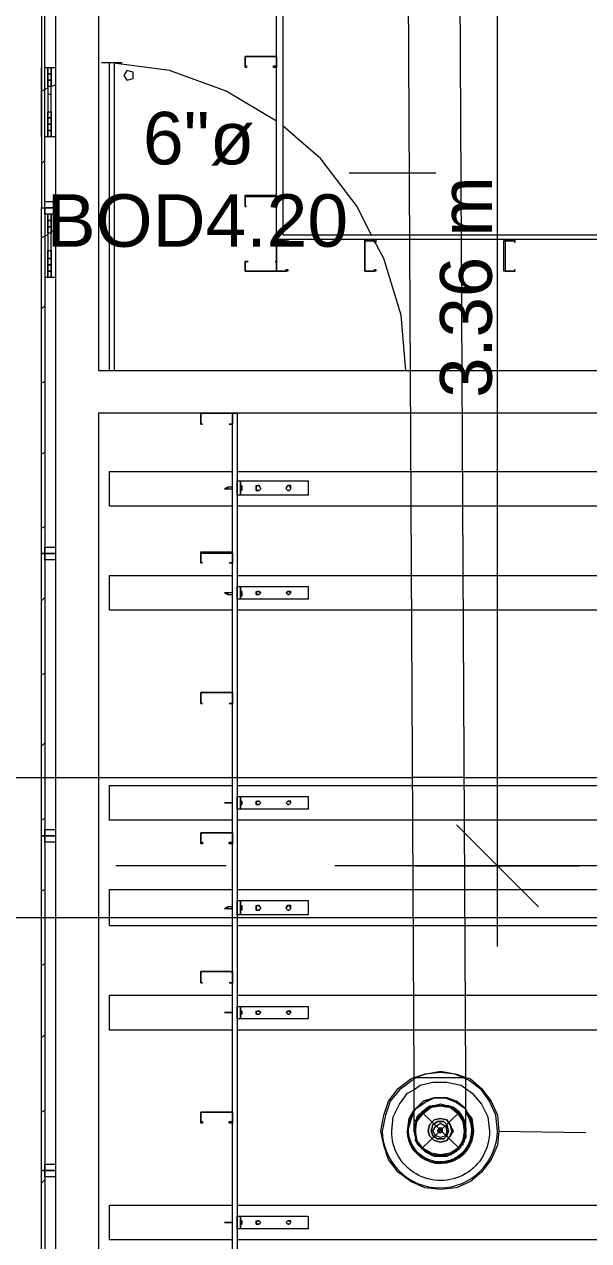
# Model space of a CAD drawing. Header units: metres. Extents: x 29 to 268, y -7 to 151.
# Drawn here: x 57.307 to 58.947, y 14.518 to 18.051 of the extents above; entities that cross this region are included whole.
import ezdxf

# ---------------------------------------------------------------- set-up
doc = ezdxf.new("R2010")
doc.units = ezdxf.units.M
doc.layers.add('HVAC - Ductos', color=5, linetype='Continuous', lineweight=50)
doc.layers.add('PDF2_Geometry', color=7, linetype='Continuous', true_color=0xaaaaaa)
doc.layers.add('PDF2_Text', color=7, linetype='Continuous')
doc.styles.add('PDF Helvetica', font='')
doc.styles.get('PDF Helvetica').set_extended_font_data('Helvetica')

msp = doc.modelspace()

# ---------------------------------------------------------------- linework, layer by layer
at = {"layer": 'HVAC - Ductos', "lineweight": 0}
for points in [[(58.6821, 15.3727), (58.6821, 18.9661), (58.6821, 21.0332)], [(58.5033, 17.6186), (58.2513, 17.6186)], [(58.4346, 15.4553), (48.4886, 15.4553), (48.4886, 15.8631), (58.4346, 15.8631)], [(58.5859, 15.8631), (58.4346, 15.8631)], [(58.5859, 15.8631), (59.2137, 15.8631), (59.2137, 15.4553), (58.5904, 15.4553)], [(58.5629, 15.7257), (58.6821, 15.6065), (58.8013, 15.4873)], [(58.4437, 15.6065), (58.6821, 15.6065), (58.9205, 15.6065)], [(58.5904, 15.4553), (58.4391, 15.4553)], [(58.4987, 14.7631), (58.5079, 14.7631), (58.5125, 14.7631), (58.5171, 14.7631), (58.5263, 14.7631), (58.5354, 14.7631), (58.5537, 14.7723), (58.5721, 14.7861), (58.5813, 14.7998), (58.5904, 14.8181), (58.5904, 14.8365), (58.5904, 14.8457), (58.5904, 14.8365), (58.5904, 14.8457), (58.5904, 14.864), (58.5904, 14.8915), (58.5904, 14.9281), (58.5904, 14.974), (58.5904, 14.9923), (58.6041, 14.9877), (58.6363, 14.9603), (58.6637, 14.9235), (58.6821, 14.8823), (58.6867, 14.8365), (58.6821, 14.7953), (58.6637, 14.754), (58.6363, 14.7173), (58.6041, 14.6898), (58.5629, 14.6715), (58.5171, 14.6669), (58.4713, 14.6715), (58.43, 14.6898), (58.3933, 14.7173), (58.3659, 14.754), (58.3521, 14.7953), (58.3429, 14.8365), (58.3521, 14.8823), (58.3659, 14.9235), (58.3933, 14.9603), (58.43, 14.9877), (58.4391, 14.9923), (58.4391, 14.9465), (58.4391, 14.9053), (58.4391, 14.8731), (58.4391, 14.8503), (58.4391, 14.8411)], [(58.4391, 14.9923), (58.4713, 15.0015), (58.5171, 15.0107), (58.5629, 15.0015), (58.5904, 14.9923)], [(58.5904, 14.9877), (58.5583, 15.0015), (58.5171, 15.0061), (58.4713, 15.0015), (58.4391, 14.9877)], [(58.4391, 14.9923), (58.4437, 14.9923), (58.4483, 14.9923), (58.4621, 14.9923), (58.4759, 14.9923), (58.4941, 14.9923), (58.5171, 14.9923), (58.5354, 14.9923), (58.5537, 14.9923), (58.5675, 14.9923), (58.5813, 14.9923), (58.5904, 14.9923)], [(58.4391, 14.9557), (58.4575, 14.9694), (58.4941, 14.9785), (58.5354, 14.9785), (58.5767, 14.9694), (58.5904, 14.9603)], [(58.4621, 14.7861), (58.4804, 14.7723), (58.4713, 14.7769), (58.4804, 14.7723), (58.4987, 14.7677), (58.5171, 14.7631), (58.5354, 14.7677), (58.5537, 14.7723), (58.5675, 14.7861), (58.5813, 14.7998), (58.5859, 14.8181), (58.5904, 14.8365), (58.5859, 14.8594), (58.5813, 14.8731), (58.5675, 14.8915), (58.5537, 14.9007), (58.5354, 14.9098), (58.5171, 14.9098), (58.4987, 14.9098), (58.4804, 14.9007), (58.4621, 14.8915), (58.4529, 14.8731), (58.4437, 14.8594), (58.4437, 14.8365), (58.4437, 14.8181), (58.4437, 14.8136)], [(58.5904, 14.8457), (58.5904, 14.8594), (58.5813, 14.8777), (58.5721, 14.8915), (58.5537, 14.9053), (58.5354, 14.9098), (58.5171, 14.9144), (58.4987, 14.9098), (58.4804, 14.9053), (58.4621, 14.8915), (58.485, 14.9053), (58.485, 14.9098), (58.4896, 14.9098)], [(58.4896, 14.9053), (58.5171, 14.9098), (58.54, 14.9053)], [(58.5446, 14.9098), (58.5492, 14.9053), (58.5675, 14.8915), (58.5813, 14.8685)], [(58.5446, 14.9098), (58.5446, 14.9098)], [(58.4437, 14.864), (58.4437, 14.8685), (58.4483, 14.8685), (58.4621, 14.8915), (58.4483, 14.8777), (58.4437, 14.8594), (58.4391, 14.8457)], [(58.4391, 14.8457), (58.4391, 14.8365), (58.4437, 14.8181), (58.4483, 14.809)], [(58.4391, 14.8411), (58.4391, 14.8365)], [(58.4483, 14.8136), (58.4437, 14.8365), (58.4483, 14.864)], [(58.5859, 14.8685), (58.5859, 14.864), (58.5904, 14.8365), (58.5859, 14.8136), (58.5904, 14.8181)], [(58.5859, 14.8685), (58.5859, 14.8685)], [(58.4437, 14.8273), (58.4391, 14.8365)], [(58.4483, 14.809), (58.4483, 14.7998), (58.4529, 14.7998), (58.4437, 14.8181)], [(58.4437, 14.8181), (58.4437, 14.8181)], [(58.4483, 14.8044), (58.4437, 14.809), (58.4437, 14.8136)], [(58.485, 14.7723), (58.4621, 14.7861), (58.4483, 14.809), (58.4483, 14.7998)], [(58.4483, 14.8044), (58.4483, 14.8044)], [(58.5813, 14.809), (58.5675, 14.7861), (58.5492, 14.7723)], [(58.5859, 14.809), (58.5813, 14.7998)], [(58.5859, 14.8136), (58.5859, 14.809), (58.5859, 14.8044)], [(58.5904, 14.8365), (58.5904, 14.8319)], [(58.5904, 14.8273), (58.5904, 14.8181)], [(58.6867, 14.8365), (58.9387, 14.8319)], [(58.4575, 14.7907), (58.4483, 14.7998)], [(58.4529, 14.7998), (58.4621, 14.7861), (58.4667, 14.7815)], [(58.4529, 14.7998), (58.4621, 14.7861), (58.4713, 14.7769)], [(58.4621, 14.7861), (58.4621, 14.7861)], [(58.4804, 14.7723), (58.4804, 14.7723)], [(58.4804, 14.7723), (58.4896, 14.7677), (58.485, 14.7677)], [(58.5629, 14.7769), (58.5537, 14.7723)], [(58.5537, 14.7723), (58.5537, 14.7723)], [(58.5721, 14.7861), (58.5675, 14.7815)], [(58.5767, 14.7907), (58.5721, 14.7861)], [(58.5813, 14.7998), (58.5813, 14.7953)], [(58.485, 14.7677), (58.485, 14.7677)], [(58.54, 14.7677), (58.5171, 14.7631), (58.4896, 14.7677), (58.4987, 14.7631), (58.4896, 14.7677)], [(58.4987, 14.7631), (58.4987, 14.7631)], [(58.5079, 14.7631), (58.5079, 14.7631)], [(58.5079, 14.7631), (58.5079, 14.7631)], [(58.5125, 14.7631), (58.5125, 14.7631)], [(58.5125, 14.7631), (58.5125, 14.7631)], [(58.5171, 14.7631), (58.5171, 14.7631)], [(58.5171, 14.7631), (58.5171, 14.7631)], [(58.5492, 14.7677), (58.5446, 14.7677), (58.5354, 14.7631)], [(58.5354, 14.7631), (58.5354, 14.7631)]]:
    msp.add_lwpolyline(points, dxfattribs=at)
for points in [[(58.4391, 14.9923), (58.4437, 14.9923), (58.4483, 14.9923), (58.4621, 14.9923), (58.4759, 14.9923), (58.4941, 14.9923), (58.5171, 14.9923), (58.5354, 14.9923), (58.5537, 14.9923), (58.5675, 14.9923), (58.5813, 14.9923), (58.5904, 14.9923), (58.5721, 18.5169), (58.5629, 18.5169), (58.5492, 18.5169), (58.5354, 18.5169), (58.5171, 18.5169), (58.4941, 18.5169), (58.4759, 18.5169), (58.4575, 18.5169), (58.4437, 18.5169), (58.43, 18.5169), (58.4209, 18.5169)], [(58.4391, 14.8915), (58.4437, 14.9007), (58.4713, 14.919), (58.4987, 14.9327), (58.5309, 14.9327), (58.5629, 14.919), (58.5904, 14.9007), (58.5629, 14.9235), (58.5354, 14.9327), (58.4987, 14.9327), (58.4667, 14.9235), (58.4437, 14.9007), (58.4391, 14.8961), (58.4437, 14.9007)], [(58.5904, 14.9007), (58.5629, 14.919), (58.5309, 14.9327), (58.4987, 14.9327), (58.4713, 14.919), (58.4437, 14.9007), (58.4667, 14.9235), (58.4987, 14.9327), (58.5354, 14.9327), (58.5629, 14.9235), (58.5904, 14.9007), (58.5904, 14.8961), (58.5904, 14.9007), (58.5904, 14.8915)], [(58.5813, 14.809), (58.5675, 14.7861), (58.5446, 14.7723), (58.5171, 14.7677), (58.4896, 14.7723), (58.4667, 14.7861), (58.4483, 14.809), (58.4437, 14.8365), (58.4483, 14.864), (58.4667, 14.8869), (58.4896, 14.9053), (58.5171, 14.9098), (58.5446, 14.9053), (58.5675, 14.8869), (58.5813, 14.864), (58.5859, 14.8365)], [(58.4391, 14.8961), (58.4254, 14.8731), (58.4209, 14.8365), (58.4254, 14.8731)], [(58.4987, 14.8685), (58.485, 14.8548), (58.4804, 14.8365), (58.485, 14.8548), (58.4987, 14.8685), (58.5171, 14.8731), (58.5354, 14.8685), (58.5446, 14.8548), (58.5537, 14.8365), (58.5446, 14.8227), (58.5354, 14.809), (58.5171, 14.8044), (58.4987, 14.809), (58.485, 14.8227), (58.4804, 14.8365), (58.485, 14.8227), (58.4987, 14.809), (58.5171, 14.8044), (58.5354, 14.809), (58.5446, 14.8227), (58.5492, 14.8365), (58.5446, 14.8548), (58.5354, 14.8685), (58.5171, 14.8731)], [(58.4941, 14.8548), (58.4896, 14.8365), (58.4941, 14.8548), (58.5079, 14.864), (58.5263, 14.864), (58.5354, 14.8548), (58.54, 14.8365), (58.5354, 14.8548), (58.5263, 14.864), (58.5079, 14.864)], [(58.5309, 14.8227), (58.5171, 14.8181), (58.5033, 14.8227), (58.4941, 14.8365), (58.5033, 14.8503), (58.5171, 14.8594), (58.5309, 14.8503), (58.5354, 14.8365)], [(58.5171, 14.8319), (58.5217, 14.8365), (58.5217, 14.8319), (58.5125, 14.8319), (58.5079, 14.8365), (58.5125, 14.8457), (58.5217, 14.8457), (58.5217, 14.8365), (58.5171, 14.8411), (58.5125, 14.8411), (58.5125, 14.8365), (58.5125, 14.8319)], [(58.5354, 14.8227), (58.54, 14.8365), (58.5354, 14.8227), (58.5263, 14.8136), (58.5079, 14.8136), (58.4941, 14.8227), (58.4896, 14.8365), (58.4941, 14.8227), (58.5079, 14.8136), (58.5263, 14.8136)]]:
    msp.add_lwpolyline(points, close=True, dxfattribs=at)
for points in [[(58.4391, 14.9877), (58.4346, 14.9831), (58.3979, 14.9557), (58.3704, 14.9235), (58.3567, 14.8823), (58.3475, 14.8365, 0.986385), (58.6821, 14.8365), (58.6775, 14.8823), (58.6591, 14.9235), (58.6363, 14.9557), (58.5996, 14.9831), (58.5904, 14.9877)], [(58.5904, 14.9603), (58.6087, 14.9465), (58.6363, 14.9144), (58.6546, 14.8777), (58.6591, 14.8365, -1.013119), (58.375, 14.8365), (58.3796, 14.8777), (58.3979, 14.9144), (58.4209, 14.9465), (58.4391, 14.9557)]]:
    msp.add_lwpolyline(points, format="xyb", dxfattribs=at)
msp.add_lwpolyline([(58.4209, 14.8365, 1.353374), (58.5904, 14.8915), (58.6041, 14.8685), (58.6087, 14.8365, -1.326301), (58.4391, 14.8915), (58.43, 14.8685), (58.4209, 14.8365, 0.97067), (58.6133, 14.8365), (58.6087, 14.8731), (58.5904, 14.8961, -1.407602)], format="xyb", close=True, dxfattribs=at)
at = {"layer": 'PDF2_Geometry', "lineweight": 0}
for points in [[(57.3987, 12.8656), (57.3987, 18.5353), (57.5225, 18.5353), (57.5271, 18.5353), (57.5271, 22.7382), (57.5363, 22.7382), (57.5363, 18.5307), (57.5363, 22.7382), (61.0746, 22.7382), (57.5363, 22.7382), (57.5271, 22.7382), (57.5271, 18.5353), (57.5225, 18.5353), (57.5225, 17.0457), (61.0792, 17.0457), (61.0792, 18.5353), (61.2029, 18.5353)], [(57.3667, 19.4428), (57.3575, 19.4428), (57.3575, 18.5353), (57.3575, 19.4428), (57.3667, 19.4428), (57.3667, 18.5353), (57.3575, 18.5353), (57.3575, 17.5177), (57.3667, 17.5177), (57.3667, 18.5353), (57.3575, 18.5353)], [(58.0404, 17.9578), (58.0404, 17.9578)], [(58.0404, 17.9578), (58.0404, 17.9578)], [(57.3575, 17.724), (57.3575, 17.9257)], [(57.3667, 17.9257), (57.3758, 17.9257), (57.3758, 17.724), (57.3667, 17.724)], [(57.3987, 17.724), (57.385, 17.724), (57.385, 17.9257), (57.3987, 17.9257)], [(57.5913, 17.9395), (57.5317, 17.9395)], [(57.5546, 17.0457), (57.5546, 17.9395)], [(58.0404, 17.7699), (57.8937, 17.8569), (57.7287, 17.9165), (57.5591, 17.9395)], [(57.5683, 17.9395), (57.5683, 17.0457)], [(57.3987, 17.8753), (57.385, 17.8707), (57.3758, 17.8707), (57.3758, 17.8478), (57.385, 17.8478), (57.385, 17.8707), (57.3758, 17.8707), (57.3758, 17.889), (57.385, 17.889), (57.385, 17.8707)], [(57.5225, 17.9119), (57.5225, 17.8936)], [(57.3758, 17.8661), (57.3667, 17.8615), (57.3575, 17.8569)], [(58.3154, 17.4399), (58.2742, 17.5223), (58.1687, 17.6599), (58.0587, 17.7561)], [(57.3667, 17.6553), (57.3575, 17.6461)], [(57.3987, 17.4994), (57.3667, 17.4994), (57.3667, 17.5177), (57.3667, 17.5361), (57.3987, 17.5361)], [(58.0404, 17.5499), (58.0404, 17.5499)], [(57.3575, 17.3161), (57.3575, 17.5177)], [(57.3987, 17.5177), (57.3667, 17.5177), (57.3987, 17.5177)], [(57.3987, 17.3161), (57.385, 17.3161), (57.385, 17.4994), (57.385, 17.4811), (57.3758, 17.4811), (57.3758, 17.4994), (57.3758, 17.3161), (57.3667, 17.3161)], [(57.9533, 17.5223), (57.9533, 17.5223)], [(58.0313, 17.5223), (58.0313, 17.5223)], [(57.3758, 17.4399), (57.3667, 17.4353), (57.3575, 17.4307)], [(57.3987, 17.4536), (57.385, 17.449)], [(58.0404, 17.4215), (58.0404, 17.4215)], [(58.2971, 17.4215), (58.2971, 17.4215)], [(58.4163, 17.0457), (58.4025, 17.2061), (58.3521, 17.3711), (58.3246, 17.4215)], [(58.705, 17.4215), (58.705, 17.4215)], [(58.7325, 17.4169), (58.7325, 17.4169)], [(57.9579, 17.3619), (57.9579, 17.3619)], [(58.0359, 17.3619), (58.0359, 17.3619)], [(58.0404, 17.3344), (58.0404, 17.3344)], [(58.0404, 17.3344), (58.0404, 17.3344)], [(58.0404, 17.3344), (58.0404, 17.3344)], [(58.0404, 17.3344), (58.0404, 17.3344)], [(58.2971, 17.3344), (58.2971, 17.3344)], [(58.2971, 17.3344), (58.2971, 17.3344)], [(58.705, 17.3344), (58.705, 17.3344)], [(58.7325, 17.339), (58.7325, 17.339)], [(57.3667, 17.2336), (57.3575, 17.2244)], [(57.3667, 17.0136), (57.3575, 17.009)], [(61.0792, 12.8656), (61.0792, 16.9219), (57.5225, 16.9219), (57.5225, 12.8656)], [(57.9121, 12.8656), (57.8204, 12.8656), (57.7104, 12.8656), (57.8204, 12.8656), (57.9121, 12.8656), (57.9121, 16.9219), (57.9259, 16.9219), (57.9259, 12.8656), (60.6255, 12.8656), (57.9259, 12.8656)], [(57.8204, 16.9219), (57.8204, 16.9219)], [(57.8204, 16.9219), (57.8204, 16.9219)], [(57.825, 16.8899), (57.825, 16.8899)], [(57.9029, 16.8899), (57.9029, 16.8899)], [(57.3667, 16.8073), (57.3575, 16.8027)], [(57.9121, 16.6515), (57.5546, 16.6515), (57.5546, 16.7523), (57.9121, 16.7523)], [(57.9259, 16.7523), (60.6255, 16.7523)], [(57.9121, 16.7065), (57.8983, 16.7065), (57.8891, 16.7019), (57.8983, 16.7019), (57.9121, 16.7019)], [(57.8983, 16.7019), (57.8983, 16.7065)], [(57.9396, 16.7111), (57.935, 16.7065)], [(57.935, 16.7019), (57.9396, 16.6973)], [(60.6255, 16.6515), (57.9259, 16.6515)], [(57.3667, 16.5919), (57.3575, 16.5873)], [(57.3987, 16.4957), (57.3667, 16.4957), (57.3667, 16.514), (57.3667, 16.5323), (57.3987, 16.5323)], [(57.3987, 16.514), (57.3667, 16.514), (57.3987, 16.514)], [(57.8204, 16.514), (57.8204, 16.514)], [(57.825, 16.4865), (57.825, 16.4865)], [(57.9029, 16.4865), (57.9029, 16.4865)], [(57.9121, 16.349), (57.5546, 16.349), (57.5546, 16.4499), (57.9121, 16.4499)], [(57.9259, 16.4499), (60.6255, 16.4499)], [(57.9121, 16.3994), (57.8983, 16.3994), (57.8891, 16.3994), (57.8983, 16.3949), (57.9121, 16.3949)], [(57.8983, 16.3949), (57.8983, 16.3994)], [(57.9396, 16.404), (57.935, 16.404)], [(57.935, 16.3949), (57.9396, 16.3903)], [(57.3667, 16.3857), (57.3575, 16.3765)], [(60.6255, 16.349), (57.9259, 16.349)], [(57.3667, 16.1657), (57.3575, 16.1611)], [(57.8204, 16.1107), (57.8204, 16.1107)], [(57.8204, 16.1107), (57.8204, 16.1107)], [(57.825, 16.0786), (57.825, 16.0786)], [(57.9029, 16.0786), (57.9029, 16.0786)], [(57.3667, 15.964), (57.3575, 15.9548)], [(57.9121, 15.7394), (57.5546, 15.7394), (57.5546, 15.8403), (57.9121, 15.8403)], [(57.9259, 15.8403), (60.6255, 15.8403)], [(57.9396, 15.7944), (57.935, 15.7944)], [(57.8891, 15.7899), (57.8983, 15.7899), (57.8891, 15.7899)], [(57.8983, 15.7899), (57.9121, 15.7899), (57.8983, 15.7899)], [(57.8983, 15.7899), (57.8983, 15.7899)], [(57.935, 15.7853), (57.9396, 15.7853)], [(57.3667, 15.744), (57.3575, 15.7394)], [(60.6255, 15.7394), (57.9259, 15.7394)], [(57.3987, 15.6753), (57.3667, 15.6753), (57.3667, 15.6936), (57.3667, 15.7119), (57.3987, 15.7119)], [(57.3987, 15.6936), (57.3667, 15.6936), (57.3987, 15.6936)], [(57.8204, 15.7027), (57.8204, 15.7027)], [(57.8204, 15.7027), (57.8204, 15.7027)], [(57.8937, 15.6065), (57.5729, 15.6065)], [(59.4796, 15.6065), (58.21, 15.6065)], [(57.3667, 15.5377), (57.3575, 15.5331)], [(57.9121, 15.4323), (57.5546, 15.4323), (57.5546, 15.5377), (57.9121, 15.5377)], [(57.9259, 15.5377), (60.6255, 15.5377)], [(57.9121, 15.4873), (57.8983, 15.4873), (57.8891, 15.4827), (57.8983, 15.4827), (57.9121, 15.4827)], [(57.8983, 15.4827), (57.8983, 15.4873)], [(57.9396, 15.4919), (57.935, 15.4873)], [(57.935, 15.4827), (57.9396, 15.4781)], [(60.6255, 15.4323), (57.9259, 15.4323)], [(57.3667, 15.3223), (57.3575, 15.3177)], [(57.825, 15.2673), (57.825, 15.2673)], [(57.9029, 15.2673), (57.9029, 15.2673)], [(57.9121, 15.1298), (57.5546, 15.1298), (57.5546, 15.2307), (57.9121, 15.2307)], [(57.9259, 15.2307), (60.6255, 15.2307)], [(57.8891, 15.1803), (57.8983, 15.1803), (57.8891, 15.1803)], [(57.8983, 15.1803), (57.9121, 15.1803), (57.8983, 15.1803)], [(57.8983, 15.1803), (57.8983, 15.1803)], [(57.9396, 15.1848), (57.935, 15.1848)], [(57.935, 15.1757), (57.9396, 15.1757)], [(60.6255, 15.1298), (57.9259, 15.1298)], [(57.3667, 15.1161), (57.3575, 15.1069)], [(57.3667, 14.8961), (57.3575, 14.8915)], [(57.8204, 14.8915), (57.8204, 14.8915)], [(57.8204, 14.8915), (57.8204, 14.8915)], [(57.3987, 14.7035), (57.3667, 14.7035), (57.3667, 14.7219), (57.3667, 14.7403), (57.3987, 14.7403)], [(57.3987, 14.7219), (57.3667, 14.7219), (57.3987, 14.7219)], [(57.3667, 14.6944), (57.3575, 14.6853)], [(57.9121, 14.5203), (57.5546, 14.5203), (57.5546, 14.6211), (57.9121, 14.6211)], [(57.9259, 14.6211), (60.6255, 14.6211)], [(57.8891, 14.5707), (57.8983, 14.5707), (57.8891, 14.5707)], [(57.8983, 14.5707), (57.9121, 14.5707), (57.8983, 14.5707)], [(57.8983, 14.5707), (57.8983, 14.5707)], [(57.9396, 14.5753), (57.935, 14.5753)], [(57.935, 14.5661), (57.9396, 14.5661)], [(60.6255, 14.5203), (57.9259, 14.5203)]]:
    msp.add_lwpolyline(points, dxfattribs=at)
for points in [[(58.0404, 17.4261), (58.0404, 17.4399), (58.0404, 22.3166), (58.0404, 22.3349), (60.5109, 22.3349), (60.5109, 22.3166), (60.5109, 17.4399), (60.5109, 17.4261)], [(60.4925, 17.4399), (60.4925, 22.3166), (58.0587, 22.3166), (58.0587, 17.4399)], [(57.9487, 17.9578), (57.9533, 17.9578), (58.0404, 17.9578), (58.0404, 17.9257), (58.0313, 17.9257), (58.0313, 17.9303), (58.0404, 17.9303), (58.0404, 17.9578), (57.9533, 17.9578), (57.9487, 17.9578), (57.9487, 17.9303), (57.9533, 17.9303), (57.9533, 17.9257), (57.9487, 17.9257)], [(57.385, 17.9257), (57.385, 17.9073), (57.3758, 17.9073), (57.3758, 17.9257)], [(57.5959, 17.9028), (57.605, 17.889), (57.6233, 17.8936), (57.6233, 17.9119), (57.605, 17.9165)], [(57.385, 17.889), (57.3758, 17.889), (57.3758, 17.9073), (57.385, 17.9073)], [(57.3758, 17.779), (57.3758, 17.7973), (57.385, 17.7973), (57.385, 17.779)], [(57.3758, 17.7607), (57.3758, 17.779), (57.385, 17.779), (57.385, 17.7607)], [(57.3758, 17.7423), (57.3758, 17.7607), (57.385, 17.7607), (57.385, 17.7423)], [(57.3758, 17.724), (57.3758, 17.7423), (57.385, 17.7423), (57.385, 17.724)], [(57.9487, 17.5499), (57.9487, 17.5545), (57.9533, 17.5545), (58.0404, 17.5545), (58.0404, 17.5499), (58.0404, 17.5223), (58.0313, 17.5223), (58.0404, 17.5223), (58.0404, 17.5499), (57.9533, 17.5499), (57.9487, 17.5499), (57.9487, 17.5223)], [(57.3575, 17.5177), (57.3667, 17.5177), (57.3667, 16.514), (57.3575, 16.514)], [(57.9533, 17.5223), (57.9487, 17.5223)], [(57.385, 17.4627), (57.3758, 17.4627), (57.3758, 17.4811), (57.385, 17.4811)], [(57.385, 17.4445), (57.3758, 17.4445), (57.3758, 17.4627), (57.385, 17.4627)], [(58.0725, 17.4169), (58.0679, 17.4169), (58.0679, 17.4215), (58.0404, 17.4215), (58.0404, 17.3344), (58.0679, 17.3344), (58.0679, 17.339), (58.0725, 17.339), (58.0725, 17.3344), (58.0404, 17.3344), (58.0404, 17.4215), (58.0404, 17.4261), (58.0725, 17.4261)], [(58.3291, 17.4169), (58.3246, 17.4169), (58.3246, 17.4215), (58.2971, 17.4215), (58.2971, 17.3344), (58.3246, 17.3344), (58.3246, 17.339), (58.3291, 17.339), (58.3291, 17.3344), (58.2971, 17.3344), (58.2971, 17.4215), (58.2971, 17.4261), (58.3291, 17.4261)], [(58.7325, 17.4169), (58.7325, 17.4215), (58.705, 17.4215), (58.705, 17.3344), (58.7325, 17.3344), (58.7325, 17.339), (58.7325, 17.3344), (58.705, 17.3344), (58.7005, 17.3344), (58.7005, 17.4215), (58.705, 17.4261), (58.7325, 17.4261)], [(57.3758, 17.3711), (57.3758, 17.394), (57.385, 17.394), (57.385, 17.3711)], [(57.3758, 17.3527), (57.3758, 17.3711), (57.385, 17.3711), (57.385, 17.3527)], [(57.3758, 17.3344), (57.3758, 17.3527), (57.385, 17.3527), (57.385, 17.3344)], [(58.0404, 17.3344), (57.9533, 17.3344), (57.9487, 17.3344), (57.9487, 17.3619), (57.9579, 17.3619), (57.9487, 17.3619), (57.9487, 17.3344), (57.9533, 17.3344), (58.0404, 17.3344), (58.0404, 17.3619)], [(58.0359, 17.3619), (58.0404, 17.3619)], [(57.3758, 17.3161), (57.3758, 17.3344), (57.385, 17.3344), (57.385, 17.3161)], [(57.8204, 16.9219), (57.9075, 16.9219), (57.9121, 16.9219), (57.9121, 16.8899), (57.9029, 16.8899), (57.9121, 16.8899), (57.9121, 16.9219), (57.9075, 16.9219), (57.8204, 16.9219), (57.8204, 16.8899)], [(57.825, 16.8899), (57.8204, 16.8899)], [(57.9259, 16.7249), (57.935, 16.7249), (58.1321, 16.7249), (58.1321, 16.6836), (57.935, 16.6836), (57.9259, 16.6836)], [(57.935, 16.7249), (57.935, 16.6836)], [(57.9396, 16.7019), (57.9396, 16.6973), (57.9396, 16.7019), (57.9396, 16.7111), (57.9396, 16.7019), (57.9396, 16.6973), (57.9396, 16.7019), (57.9396, 16.7111)], [(57.9809, 16.7019), (57.9809, 16.6973), (57.99, 16.6973), (57.9946, 16.7019), (57.99, 16.7111), (57.9854, 16.7111), (57.9809, 16.7065)], [(57.9946, 16.7019), (57.99, 16.6973), (57.9809, 16.6973), (57.9809, 16.7019), (57.9809, 16.7111), (57.99, 16.7111)], [(58.0679, 16.7019), (58.0725, 16.6973), (58.0771, 16.6973), (58.0817, 16.7019), (58.0817, 16.7111), (58.0725, 16.7111), (58.0679, 16.7065)], [(58.0817, 16.7019), (58.0771, 16.6973), (58.0725, 16.6973), (58.0679, 16.7019), (58.0725, 16.7111), (58.0771, 16.7111)], [(57.3575, 16.514), (57.3667, 16.514), (57.3667, 15.6936), (57.3575, 15.6936)], [(57.8204, 16.514), (57.8204, 16.5186), (57.9075, 16.5186), (57.9121, 16.514), (57.9121, 16.4865), (57.9029, 16.4865), (57.9121, 16.4865), (57.9121, 16.514), (57.9075, 16.514), (57.8204, 16.514), (57.8204, 16.4865)], [(57.825, 16.4865), (57.8204, 16.4865)], [(57.9259, 16.4177), (57.935, 16.4177), (58.1321, 16.4177), (58.1321, 16.3811), (57.935, 16.3811), (57.9259, 16.3811)], [(57.935, 16.4177), (57.935, 16.3811)], [(57.9396, 16.3994), (57.9396, 16.3949), (57.9396, 16.3903), (57.9396, 16.3949), (57.9396, 16.3994), (57.9396, 16.404), (57.9396, 16.3994), (57.9396, 16.3949), (57.9396, 16.3994), (57.9396, 16.404)], [(57.9809, 16.3994), (57.9809, 16.3949), (57.99, 16.3949), (57.9946, 16.3994), (57.99, 16.404), (57.9854, 16.404)], [(57.9946, 16.3994), (57.99, 16.3949), (57.9809, 16.3949), (57.9809, 16.3994), (57.9809, 16.404), (57.99, 16.404)], [(58.0679, 16.3994), (58.0725, 16.3949), (58.0771, 16.3949), (58.0817, 16.3994), (58.0817, 16.404), (58.0725, 16.404)], [(58.0817, 16.3994), (58.0771, 16.3949), (58.0725, 16.3949), (58.0679, 16.3994), (58.0725, 16.404), (58.0771, 16.404)], [(57.8204, 16.1107), (57.9075, 16.1107), (57.9121, 16.1107), (57.9121, 16.0786), (57.9029, 16.0786), (57.9121, 16.0786), (57.9121, 16.1107), (57.9075, 16.1107), (57.8204, 16.1107), (57.8204, 16.0786)], [(57.825, 16.0786), (57.8204, 16.0786)], [(57.9259, 15.8081), (57.935, 15.8081), (58.1321, 15.8081), (58.1321, 15.7715), (57.935, 15.7715), (57.9259, 15.7715)], [(57.935, 15.8081), (57.935, 15.7715)], [(57.9396, 15.7899), (57.9396, 15.7853), (57.9396, 15.7899), (57.9396, 15.7944), (57.9396, 15.7899), (57.9396, 15.7853), (57.9396, 15.7899), (57.9396, 15.7944)], [(57.9809, 15.7899), (57.9809, 15.7853), (57.99, 15.7853), (57.9946, 15.7899), (57.99, 15.7944), (57.9854, 15.7944)], [(57.9946, 15.7899), (57.99, 15.7853), (57.9809, 15.7853), (57.9809, 15.7899), (57.9809, 15.7944), (57.99, 15.7944)], [(58.0679, 15.7899), (58.0725, 15.7853), (58.0771, 15.7853), (58.0817, 15.7899), (58.0817, 15.7944), (58.0725, 15.7944)], [(58.0817, 15.7899), (58.0771, 15.7853), (58.0725, 15.7853), (58.0679, 15.7899), (58.0725, 15.7944), (58.0771, 15.7944)], [(57.3575, 15.6936), (57.3667, 15.6936), (57.3667, 14.7219), (57.3575, 14.7219)], [(57.8204, 15.7027), (57.9075, 15.7027), (57.9121, 15.7027), (57.9121, 15.6707), (57.9029, 15.6707), (57.9029, 15.6753), (57.9121, 15.6753), (57.9121, 15.7027), (57.9075, 15.7027), (57.8204, 15.7027), (57.8204, 15.6753), (57.825, 15.6753), (57.825, 15.6707), (57.8204, 15.6707)], [(57.9259, 15.5057), (57.935, 15.5057), (58.1321, 15.5057), (58.1321, 15.4644), (57.935, 15.4644), (57.9259, 15.4644)], [(57.935, 15.5057), (57.935, 15.4644)], [(57.9396, 15.4827), (57.9396, 15.4781), (57.9396, 15.4827), (57.9396, 15.4919), (57.9396, 15.4827), (57.9396, 15.4781), (57.9396, 15.4827), (57.9396, 15.4919)], [(57.9809, 15.4827), (57.9809, 15.4781), (57.99, 15.4781), (57.9946, 15.4827), (57.99, 15.4919), (57.9854, 15.4919), (57.9809, 15.4873)], [(57.9946, 15.4827), (57.99, 15.4781), (57.9809, 15.4781), (57.9809, 15.4827), (57.9809, 15.4919), (57.99, 15.4919)], [(58.0679, 15.4827), (58.0725, 15.4781), (58.0771, 15.4781), (58.0817, 15.4827), (58.0817, 15.4919), (58.0725, 15.4919), (58.0679, 15.4873)], [(58.0817, 15.4827), (58.0771, 15.4781), (58.0725, 15.4781), (58.0679, 15.4827), (58.0725, 15.4919), (58.0771, 15.4919)], [(57.8204, 15.2948), (57.8204, 15.2994), (57.9075, 15.2994), (57.9121, 15.2994), (57.9121, 15.2948), (57.9121, 15.2673), (57.9029, 15.2673), (57.9121, 15.2673), (57.9121, 15.2948), (57.9075, 15.2994), (57.8204, 15.2994), (57.8204, 15.2948), (57.8204, 15.2673)], [(57.825, 15.2673), (57.8204, 15.2673)], [(57.9259, 15.1985), (57.935, 15.1985), (58.1321, 15.1985), (58.1321, 15.1619), (57.935, 15.1619), (57.9259, 15.1619)], [(57.935, 15.1985), (57.935, 15.1619)], [(57.9396, 15.1803), (57.9396, 15.1757), (57.9396, 15.1803), (57.9396, 15.1848), (57.9396, 15.1803), (57.9396, 15.1757), (57.9396, 15.1803), (57.9396, 15.1848)], [(57.9809, 15.1803), (57.9809, 15.1757), (57.99, 15.1757), (57.9946, 15.1803), (57.99, 15.1848), (57.9854, 15.1848)], [(57.9946, 15.1803), (57.99, 15.1757), (57.9809, 15.1757), (57.9809, 15.1803), (57.9809, 15.1848), (57.99, 15.1848)], [(58.0679, 15.1803), (58.0725, 15.1757), (58.0771, 15.1757), (58.0817, 15.1803), (58.0817, 15.1848), (58.0725, 15.1848)], [(58.0817, 15.1803), (58.0771, 15.1757), (58.0725, 15.1757), (58.0679, 15.1803), (58.0725, 15.1848), (58.0771, 15.1848)], [(57.8204, 14.8915), (57.9075, 14.8915), (57.9121, 14.8915), (57.9121, 14.8594), (57.9029, 14.8594), (57.9029, 14.864), (57.9121, 14.864), (57.9121, 14.8915), (57.9075, 14.8915), (57.8204, 14.8915), (57.8204, 14.864), (57.825, 14.864), (57.825, 14.8594), (57.8204, 14.8594)], [(57.3575, 14.7219), (57.3667, 14.7219), (57.3667, 13.6448), (57.3575, 13.6448)], [(57.9259, 14.589), (57.935, 14.589), (58.1321, 14.589), (58.1321, 14.5523), (57.935, 14.5523), (57.9259, 14.5523)], [(57.935, 14.589), (57.935, 14.5523)], [(57.9396, 14.5707), (57.9396, 14.5661), (57.9396, 14.5707), (57.9396, 14.5753), (57.9396, 14.5707), (57.9396, 14.5661), (57.9396, 14.5707), (57.9396, 14.5753)], [(57.9809, 14.5707), (57.9809, 14.5661), (57.99, 14.5661), (57.9946, 14.5707), (57.99, 14.5753), (57.9854, 14.5753)], [(57.9946, 14.5707), (57.99, 14.5661), (57.9809, 14.5661), (57.9809, 14.5707), (57.9809, 14.5753), (57.99, 14.5753)], [(58.0679, 14.5707), (58.0725, 14.5661), (58.0771, 14.5661), (58.0817, 14.5707), (58.0817, 14.5753), (58.0725, 14.5753)], [(58.0817, 14.5707), (58.0771, 14.5661), (58.0725, 14.5661), (58.0679, 14.5707), (58.0725, 14.5753), (58.0771, 14.5753)]]:
    msp.add_lwpolyline(points, close=True, dxfattribs=at)
at = {"layer": 'PDF2_Geometry', "color": 8, "lineweight": 0, "true_color": 0x808080}
msp.add_lwpolyline([(58.5767, 14.8823), (58.54, 14.9098), (58.4941, 14.9098), (58.4529, 14.8823), (58.4391, 14.8365), (58.4529, 14.7953), (58.4941, 14.7677), (58.54, 14.7677), (58.5767, 14.7953), (58.5904, 14.8365)], close=True, dxfattribs=at)
for points in [[(58.4621, 14.8915), (58.5721, 14.7861)], [(58.5721, 14.8915), (58.4621, 14.7861)]]:
    msp.add_lwpolyline(points, dxfattribs=at)

# ---------------------------------------------------------------- texts
at = {"layer": 'PDF2_Text', "lineweight": 0, "char_height": 0.15247, "attachment_point": 4, "style": 'PDF Helvetica'}
for s, insert in [('6"ø', (57.6518, 17.7185)), ('BOD4.20', (57.3722, 17.4801))]:
    msp.add_mtext(s, dxfattribs=dict(at, insert=insert))
at = {"layer": 'PDF2_Text', "lineweight": 0, "insert": (58.5917, 16.9664), "char_height": 0.15059, "attachment_point": 4, "rotation": 90, "style": 'PDF Helvetica'}
msp.add_mtext('3.36 m', dxfattribs=at)

doc.saveas('drawing.dxf')
